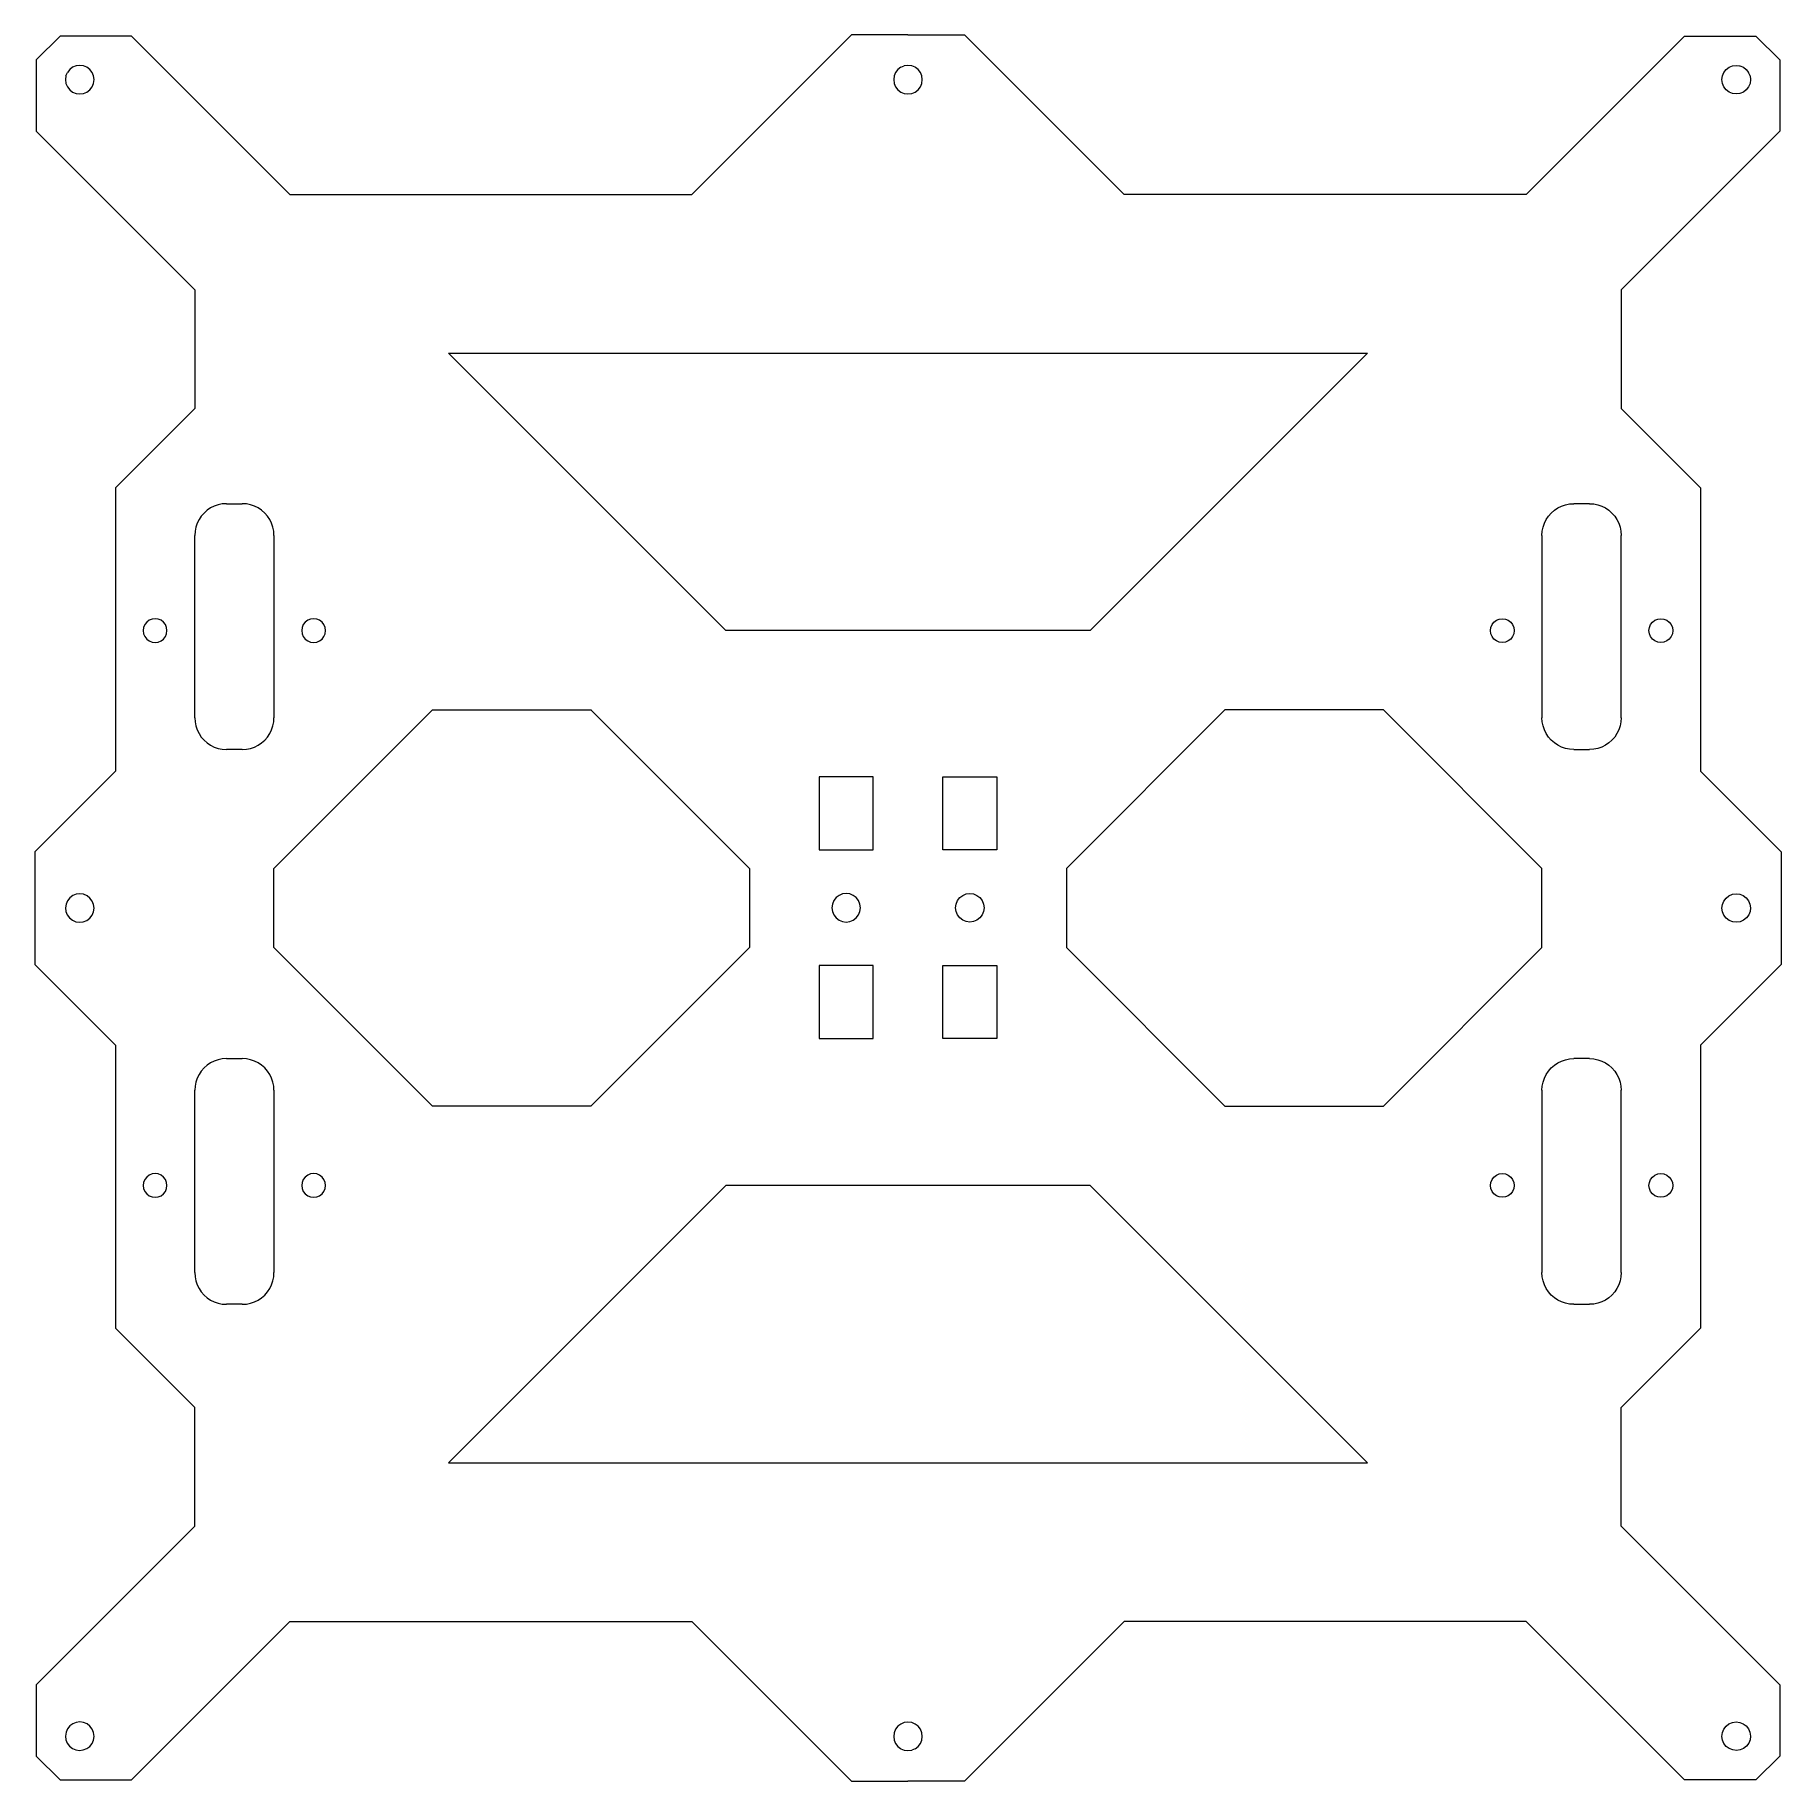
# Model space of a CAD drawing. Extents: x 81 to 5677, y 83 to 5678.
import ezdxf

# ---------------------------------------------------------------- set-up
doc = ezdxf.new("R2010")
doc.units = 0
doc.layers.get('0').update_dxf_attribs({"linetype": 'CONTINUOUS', "lineweight": 0})

msp = doc.modelspace()

# ---------------------------------------------------------------- linework, layer by layer
for p, q in [((161.3, 5674.5), (85.1, 5598.3)), ((389.9, 5674.5), (161.3, 5674.5)), ((389.9, 5674.5), (897.9, 5166.5)), ((2186.4, 5166.5), (2698.3, 5678.4)), ((2879.1, 5678.4), (2698.3, 5678.4)), ((2879.1, 5678.4), (3060, 5678.4)), ((3571.9, 5166.5), (3060, 5678.4)), ((5368.3, 5674.5), (4860.3, 5166.5)), ((5368.3, 5674.5), (5596.9, 5674.5)), ((5596.9, 5674.5), (5673.1, 5598.3)), ((85.1, 5598.3), (85.1, 5369.7)), ((5673.1, 5598.3), (5673.1, 5369.7)), ((180.4, 5546.9), (178.9, 5535)), ((180.4, 5546.9), (185, 5557.9)), ((192.3, 5567.4), (185, 5557.9)), ((201.7, 5574.6), (192.3, 5567.4)), ((212.7, 5579.2), (201.7, 5574.6)), ((213.9, 5579.2), (212.7, 5579.2)), ((224.6, 5580.8), (213.9, 5579.2)), ((236.4, 5579.2), (224.6, 5580.8)), ((247.4, 5574.6), (236.4, 5579.2)), ((256.9, 5567.4), (247.4, 5574.6)), ((264.2, 5557.9), (256.9, 5567.4)), ((268.7, 5546.9), (264.2, 5557.9)), ((270.3, 5535), (268.7, 5546.9)), ((2835, 5546.9), (2833.4, 5535)), ((2839.5, 5557.9), (2835, 5546.9)), ((2846.8, 5567.4), (2839.5, 5557.9)), ((2856.3, 5574.6), (2846.8, 5567.4)), ((2856.3, 5574.6), (2867.3, 5579.2)), ((2879.1, 5580.8), (2867.3, 5579.2)), ((2891, 5579.2), (2879.1, 5580.8)), ((2902, 5574.6), (2891, 5579.2)), ((2902.9, 5573.8), (2902, 5574.6)), ((2911.5, 5567.4), (2902.9, 5573.8)), ((2918.7, 5557.9), (2911.5, 5567.4)), ((2923.3, 5546.9), (2918.7, 5557.9)), ((2924.9, 5535), (2923.3, 5546.9)), ((5488, 5535), (5489.5, 5546.9)), ((5489.5, 5546.9), (5494.1, 5557.9)), ((5494.1, 5557.9), (5501.4, 5567.4)), ((5501.4, 5567.4), (5510.8, 5574.6)), ((5510.8, 5574.6), (5521.9, 5579.2)), ((5521.9, 5579.2), (5533.7, 5580.8)), ((5533.7, 5580.8), (5544.4, 5579.2)), ((5544.4, 5579.2), (5545.5, 5579.2)), ((5545.5, 5579.2), (5556.6, 5574.6)), ((5556.6, 5574.6), (5566, 5567.4)), ((5566, 5567.4), (5573.3, 5557.9)), ((5577.9, 5546.9), (5573.3, 5557.9)), ((5577.9, 5546.9), (5579.4, 5535)), ((178.9, 5535), (180.4, 5523.2)), ((180.4, 5523.2), (185, 5512.2)), ((185, 5512.2), (192.3, 5502.7)), ((192.3, 5502.7), (201.7, 5495.4)), ((201.7, 5495.4), (212.7, 5490.9)), ((212.7, 5490.9), (224.6, 5489.3)), ((224.6, 5489.3), (236.4, 5490.9)), ((236.4, 5490.9), (247.4, 5495.4)), ((247.4, 5495.4), (256.9, 5502.7)), ((256.9, 5502.7), (264.2, 5512.2)), ((264.2, 5512.2), (268.7, 5523.2)), ((268.7, 5523.2), (270.3, 5535)), ((2833.4, 5535), (2835, 5523.2)), ((2835, 5523.2), (2839.5, 5512.2)), ((2839.5, 5512.2), (2846.8, 5502.7)), ((2846.8, 5502.7), (2856.3, 5495.4)), ((2856.3, 5495.4), (2867.3, 5490.9)), ((2867.3, 5490.9), (2879.1, 5489.3)), ((2879.1, 5489.3), (2891, 5490.9)), ((2891, 5490.9), (2902, 5495.4)), ((2902, 5495.4), (2911.5, 5502.7)), ((2911.5, 5502.7), (2918.7, 5512.2)), ((2918.7, 5512.2), (2923.3, 5523.2)), ((2923.3, 5523.2), (2924.9, 5535)), ((5489.5, 5523.2), (5488, 5535)), ((5494.1, 5512.2), (5489.5, 5523.2)), ((5501.4, 5502.7), (5494.1, 5512.2)), ((5510.8, 5495.4), (5501.4, 5502.7)), ((5521.9, 5490.9), (5510.8, 5495.4)), ((5533.7, 5489.3), (5521.9, 5490.9)), ((5545.5, 5490.9), (5533.7, 5489.3)), ((5556.6, 5495.4), (5545.5, 5490.9)), ((5566, 5502.7), (5556.6, 5495.4)), ((5573.3, 5512.2), (5566, 5502.7)), ((5577.9, 5523.2), (5573.3, 5512.2)), ((5579.4, 5535), (5577.9, 5523.2)), ((85.1, 5369.7), (593.1, 4861.7)), ((5673.1, 5369.7), (5165.1, 4861.7)), ((897.9, 5166.5), (2186.4, 5166.5)), ((4860.3, 5166.5), (3571.9, 5166.5)), ((593.1, 4861.7), (593.1, 4480.7)), ((5165.1, 4861.7), (5165.1, 4480.7)), ((1405.9, 4658.5), (4352.3, 4658.5)), ((1405.9, 4658.5), (2294.9, 3769.5)), ((4352.3, 4658.5), (3463.3, 3769.5)), ((593.1, 4480.7), (339.1, 4226.7)), ((5165.1, 4480.7), (5419.1, 4226.7)), ((339.1, 4226.7), (339.1, 3319.2)), ((5419.1, 4226.7), (5419.1, 3319.2)), ((622.9, 4146.3), (614.1, 4136.3)), ((632.9, 4155.1), (622.9, 4146.3)), ((643.9, 4162.4), (632.9, 4155.1)), ((655.9, 4168.3), (643.9, 4162.4)), ((668.4, 4172.6), (655.9, 4168.3)), ((681.5, 4175.2), (668.4, 4172.6)), ((694.7, 4176.1), (681.5, 4175.2)), ((694.7, 4176.1), (745.5, 4176.1)), ((758.8, 4175.2), (745.5, 4176.1)), ((771.8, 4172.6), (758.8, 4175.2)), ((784.4, 4168.3), (771.8, 4172.6)), ((796.3, 4162.4), (784.4, 4168.3)), ((807.4, 4155.1), (796.3, 4162.4)), ((817.4, 4146.3), (807.4, 4155.1)), ((826.1, 4136.3), (817.4, 4146.3)), ((4932.1, 4136.3), (4940.9, 4146.3)), ((4940.9, 4146.3), (4950.9, 4155.1)), ((4950.9, 4155.1), (4961.9, 4162.4)), ((4961.9, 4162.4), (4973.9, 4168.3)), ((4973.9, 4168.3), (4986.4, 4172.6)), ((4986.4, 4172.6), (4999.5, 4175.2)), ((4999.5, 4175.2), (5012.7, 4176.1)), ((5063.5, 4176.1), (5012.7, 4176.1)), ((5063.5, 4176.1), (5076.8, 4175.2)), ((5076.8, 4175.2), (5089.8, 4172.6)), ((5089.8, 4172.6), (5102.4, 4168.3)), ((5102.4, 4168.3), (5114.3, 4162.4)), ((5114.3, 4162.4), (5125.4, 4155.1)), ((5125.4, 4155.1), (5135.4, 4146.3)), ((5135.4, 4146.3), (5144.1, 4136.3)), ((594, 4087.7), (593.1, 4074.5)), ((596.6, 4100.8), (594, 4087.7)), ((600.9, 4113.3), (596.6, 4100.8)), ((606.8, 4125.3), (600.9, 4113.3)), ((614.1, 4136.3), (606.8, 4125.3)), ((833.5, 4125.3), (826.1, 4136.3)), ((839.4, 4113.3), (833.5, 4125.3)), ((843.7, 4100.8), (839.4, 4113.3)), ((846.3, 4087.7), (843.7, 4100.8)), ((847.1, 4074.5), (846.3, 4087.7)), ((4911.1, 4074.5), (4912, 4087.7)), ((4912, 4087.7), (4914.6, 4100.8)), ((4914.6, 4100.8), (4918.9, 4113.3)), ((4918.9, 4113.3), (4924.8, 4125.3)), ((4924.8, 4125.3), (4932.1, 4136.3)), ((5144.1, 4136.3), (5151.5, 4125.3)), ((5151.5, 4125.3), (5157.4, 4113.3)), ((5157.4, 4113.3), (5161.7, 4100.8)), ((5161.7, 4100.8), (5164.3, 4087.7)), ((5164.3, 4087.7), (5165.1, 4074.5)), ((593.1, 3490.3), (593.1, 4074.5)), ((847.1, 4074.5), (847.1, 3490.3)), ((4911.1, 4074.5), (4911.1, 3490.3)), ((5165.1, 3490.3), (5165.1, 4074.5)), ((456.3, 3806.3), (447.1, 3802.5)), ((466.1, 3807.6), (456.3, 3806.3)), ((476, 3806.3), (466.1, 3807.6)), ((485.2, 3802.5), (476, 3806.3)), ((964.3, 3806.3), (955.1, 3802.5)), ((974.1, 3807.6), (964.3, 3806.3)), ((984, 3806.3), (974.1, 3807.6)), ((993.2, 3802.5), (984, 3806.3)), ((4765.1, 3802.5), (4774.3, 3806.3)), ((4774.3, 3806.3), (4784.1, 3807.6)), ((4784.1, 3807.6), (4794, 3806.3)), ((4794, 3806.3), (4803.2, 3802.5)), ((5273.1, 3802.5), (5282.3, 3806.3)), ((5282.3, 3806.3), (5292.1, 3807.6)), ((5292.1, 3807.6), (5302, 3806.3)), ((5302, 3806.3), (5311.2, 3802.5)), ((429.3, 3779.3), (428, 3769.5)), ((428, 3769.5), (429.3, 3759.6)), ((433.1, 3788.5), (429.3, 3779.3)), ((429.3, 3759.6), (433.1, 3750.4)), ((439.2, 3796.4), (433.1, 3788.5)), ((433.1, 3750.4), (439.2, 3742.5)), ((447.1, 3802.5), (439.2, 3796.4)), ((493.1, 3796.4), (485.2, 3802.5)), ((499.1, 3788.5), (493.1, 3796.4)), ((493.1, 3742.5), (499.1, 3750.4)), ((502.9, 3779.3), (499.1, 3788.5)), ((499.1, 3750.4), (502.9, 3759.6)), ((504.2, 3769.5), (502.9, 3779.3)), ((502.9, 3759.6), (504.2, 3769.5)), ((937.3, 3779.3), (936, 3769.5)), ((936, 3769.5), (937.3, 3759.6)), ((941.1, 3788.5), (937.3, 3779.3)), ((937.3, 3759.6), (941.1, 3750.4)), ((947.2, 3796.4), (941.1, 3788.5)), ((941.1, 3750.4), (947.2, 3742.5)), ((955.1, 3802.5), (947.2, 3796.4)), ((1001.1, 3796.4), (993.2, 3802.5)), ((1007.1, 3788.5), (1001.1, 3796.4)), ((1001.1, 3742.5), (1007.1, 3750.4)), ((1010.9, 3779.3), (1007.1, 3788.5)), ((1007.1, 3750.4), (1010.9, 3759.6)), ((1012.2, 3769.5), (1010.9, 3779.3)), ((1010.9, 3759.6), (1012.2, 3769.5)), ((3463.3, 3769.5), (2294.9, 3769.5)), ((4746, 3769.5), (4747.3, 3779.3)), ((4747.3, 3759.6), (4746, 3769.5)), ((4747.3, 3779.3), (4751.1, 3788.5)), ((4751.1, 3750.4), (4747.3, 3759.6)), ((4751.1, 3788.5), (4757.2, 3796.4)), ((4757.2, 3742.5), (4751.1, 3750.4)), ((4757.2, 3796.4), (4765.1, 3802.5)), ((4803.2, 3802.5), (4811.1, 3796.4)), ((4811.1, 3796.4), (4817.1, 3788.5)), ((4817.1, 3750.4), (4811.1, 3742.5)), ((4817.1, 3788.5), (4820.9, 3779.3)), ((4820.9, 3759.6), (4817.1, 3750.4)), ((4820.9, 3779.3), (4822.2, 3769.5)), ((4822.2, 3769.5), (4820.9, 3759.6)), ((5254, 3769.5), (5255.3, 3779.3)), ((5255.3, 3759.6), (5254, 3769.5)), ((5255.3, 3779.3), (5259.1, 3788.5)), ((5259.1, 3750.4), (5255.3, 3759.6)), ((5259.1, 3788.5), (5265.2, 3796.4)), ((5265.2, 3742.5), (5259.1, 3750.4)), ((5265.2, 3796.4), (5273.1, 3802.5)), ((5311.2, 3802.5), (5319.1, 3796.4)), ((5319.1, 3796.4), (5325.1, 3788.5)), ((5325.1, 3750.4), (5319.1, 3742.5)), ((5325.1, 3788.5), (5328.9, 3779.3)), ((5328.9, 3759.6), (5325.1, 3750.4)), ((5328.9, 3779.3), (5330.2, 3769.5)), ((5330.2, 3769.5), (5328.9, 3759.6)), ((439.2, 3742.5), (447.1, 3736.5)), ((447.1, 3736.5), (456.3, 3732.7)), ((456.3, 3732.7), (466.1, 3731.4)), ((466.1, 3731.4), (476, 3732.7)), ((476, 3732.7), (485.2, 3736.5)), ((485.2, 3736.5), (493.1, 3742.5)), ((947.2, 3742.5), (955.1, 3736.5)), ((955.1, 3736.5), (964.3, 3732.7)), ((964.3, 3732.7), (974.1, 3731.4)), ((974.1, 3731.4), (984, 3732.7)), ((984, 3732.7), (993.2, 3736.5)), ((993.2, 3736.5), (1001.1, 3742.5)), ((4765.1, 3736.5), (4757.2, 3742.5)), ((4774.3, 3732.7), (4765.1, 3736.5)), ((4784.1, 3731.4), (4774.3, 3732.7)), ((4794, 3732.7), (4784.1, 3731.4)), ((4803.2, 3736.5), (4794, 3732.7)), ((4811.1, 3742.5), (4803.2, 3736.5)), ((5273.1, 3736.5), (5265.2, 3742.5)), ((5282.3, 3732.7), (5273.1, 3736.5)), ((5292.1, 3731.4), (5282.3, 3732.7)), ((5302, 3732.7), (5292.1, 3731.4)), ((5311.2, 3736.5), (5302, 3732.7)), ((5319.1, 3742.5), (5311.2, 3736.5)), ((593.1, 3490.3), (594, 3477)), ((594, 3477), (596.6, 3464)), ((843.7, 3464), (846.3, 3477)), ((846.3, 3477), (847.1, 3490.3)), ((847.1, 3007.5), (1355.1, 3515.5)), ((1355.1, 3515.5), (1863.1, 3515.5)), ((1863.1, 3515.5), (2371.1, 3007.5)), ((1863.1, 3515.5), (1864.9, 3515.5)), ((3895.1, 3515.5), (3387.1, 3007.5)), ((4403.1, 3515.5), (3895.1, 3515.5)), ((4911.1, 3007.5), (4403.1, 3515.5)), ((4912, 3477), (4911.1, 3490.3)), ((4914.6, 3464), (4912, 3477)), ((5164.3, 3477), (5161.7, 3464)), ((5165.1, 3490.3), (5164.3, 3477)), ((596.6, 3464), (600.9, 3451.4)), ((600.9, 3451.4), (606.8, 3439.5)), ((606.8, 3439.5), (614.1, 3428.4)), ((614.1, 3428.4), (622.9, 3418.4)), ((622.9, 3418.4), (632.9, 3409.7)), ((807.4, 3409.7), (817.4, 3418.4)), ((817.4, 3418.4), (826.1, 3428.4)), ((826.1, 3428.4), (833.5, 3439.5)), ((833.5, 3439.5), (839.4, 3451.4)), ((839.4, 3451.4), (843.7, 3464)), ((4918.9, 3451.4), (4914.6, 3464)), ((4924.8, 3439.5), (4918.9, 3451.4)), ((4932.1, 3428.4), (4924.8, 3439.5)), ((4940.9, 3418.4), (4932.1, 3428.4)), ((4950.9, 3409.7), (4940.9, 3418.4)), ((5135.4, 3418.4), (5125.4, 3409.7)), ((5144.1, 3428.4), (5135.4, 3418.4)), ((5151.5, 3439.5), (5144.1, 3428.4)), ((5157.4, 3451.4), (5151.5, 3439.5)), ((5161.7, 3464), (5157.4, 3451.4)), ((632.9, 3409.7), (643.9, 3402.3)), ((643.9, 3402.3), (655.9, 3396.4)), ((655.9, 3396.4), (668.4, 3392.1)), ((668.4, 3392.1), (681.5, 3389.5)), ((681.5, 3389.5), (694.7, 3388.7)), ((745.5, 3388.7), (694.7, 3388.7)), ((745.5, 3388.7), (758.8, 3389.5)), ((758.8, 3389.5), (771.8, 3392.1)), ((771.8, 3392.1), (784.4, 3396.4)), ((784.4, 3396.4), (796.3, 3402.3)), ((796.3, 3402.3), (807.4, 3409.7)), ((4961.9, 3402.3), (4950.9, 3409.7)), ((4973.9, 3396.4), (4961.9, 3402.3)), ((4986.4, 3392.1), (4973.9, 3396.4)), ((4999.5, 3389.5), (4986.4, 3392.1)), ((5012.7, 3388.7), (4999.5, 3389.5)), ((5012.7, 3388.7), (5063.5, 3388.7)), ((5076.8, 3389.5), (5063.5, 3388.7)), ((5089.8, 3392.1), (5076.8, 3389.5)), ((5102.4, 3396.4), (5089.8, 3392.1)), ((5114.3, 3402.3), (5102.4, 3396.4)), ((5125.4, 3409.7), (5114.3, 3402.3)), ((80.9, 3061), (339.1, 3319.2)), ((5677.4, 3061), (5419.1, 3319.2)), ((2594.6, 3300.4), (2594.6, 3066.8)), ((2767.3, 3300.4), (2594.6, 3300.4)), ((2767.3, 3066.8), (2767.3, 3300.4)), ((2990.9, 3300.4), (3163.7, 3300.4)), ((2990.9, 3066.8), (2990.9, 3300.4)), ((3163.7, 3300.4), (3163.7, 3066.8)), ((80.9, 3061), (80.9, 2699.2)), ((2594.6, 3066.8), (2767.3, 3066.8)), ((3163.7, 3066.8), (2990.9, 3066.8)), ((5677.4, 3061), (5677.4, 2699.2)), ((847.1, 2753.5), (847.1, 3007.5)), ((2371.1, 3007.5), (2371.1, 2753.5)), ((3387.1, 3007.5), (3387.1, 2753.5)), ((4911.1, 2753.5), (4911.1, 3007.5)), ((192.6, 2913.2), (185.2, 2903.8)), ((202.2, 2920.3), (192.6, 2913.2)), ((213.2, 2924.8), (202.2, 2920.3)), ((225.1, 2926.2), (213.2, 2924.8)), ((236.9, 2924.5), (225.1, 2926.2)), ((247.9, 2919.8), (236.9, 2924.5)), ((257.3, 2912.4), (247.9, 2919.8)), ((264.4, 2902.9), (257.3, 2912.4)), ((2648.6, 2913.7), (2641.3, 2904.2)), ((2658.1, 2920.9), (2648.6, 2913.7)), ((2669.1, 2925.5), (2658.1, 2920.9)), ((2680.9, 2927.1), (2669.1, 2925.5)), ((2692.8, 2925.5), (2680.9, 2927.1)), ((2703.8, 2920.9), (2692.8, 2925.5)), ((2713.3, 2913.7), (2703.8, 2920.9)), ((2720.5, 2904.2), (2713.3, 2913.7)), ((3037.8, 2904.2), (3045, 2913.7)), ((3045, 2913.7), (3054.5, 2920.9)), ((3054.5, 2920.9), (3065.5, 2925.5)), ((3065.5, 2925.5), (3077.4, 2927.1)), ((3077.4, 2927.1), (3089.2, 2925.5)), ((3089.2, 2925.5), (3100.2, 2920.9)), ((3100.2, 2920.9), (3109.7, 2913.7)), ((3109.7, 2913.7), (3117, 2904.2)), ((5493.9, 2902.9), (5501, 2912.4)), ((5501, 2912.4), (5510.4, 2919.8)), ((5510.4, 2919.8), (5521.4, 2924.5)), ((5521.4, 2924.5), (5533.2, 2926.2)), ((5533.2, 2926.2), (5545, 2924.8)), ((5545, 2924.8), (5556.1, 2920.3)), ((5556.1, 2920.3), (5565.7, 2913.2)), ((5565.7, 2913.2), (5573, 2903.8)), ((180.6, 2892.8), (178.9, 2881)), ((178.9, 2881), (180.3, 2869.1)), ((180.3, 2869.1), (184.7, 2858.1)), ((185.2, 2903.8), (180.6, 2892.8)), ((184.7, 2858.1), (191.9, 2848.5)), ((256.5, 2847.8), (263.9, 2857.2)), ((263.9, 2857.2), (268.6, 2868.2)), ((268.9, 2891.8), (264.4, 2902.9)), ((268.6, 2868.2), (270.3, 2880)), ((270.3, 2880), (268.9, 2891.8)), ((2636.8, 2893.2), (2635.2, 2881.3)), ((2635.2, 2881.3), (2636.8, 2869.5)), ((2641.3, 2904.2), (2636.8, 2893.2)), ((2636.8, 2869.5), (2641.3, 2858.5)), ((2641.3, 2858.5), (2648.6, 2849)), ((2713.3, 2849), (2720.5, 2858.5)), ((2725.1, 2893.2), (2720.5, 2904.2)), ((2720.5, 2858.5), (2725.1, 2869.5)), ((2726.7, 2881.3), (2725.1, 2893.2)), ((2725.1, 2869.5), (2726.7, 2881.3)), ((3031.6, 2881.3), (3033.2, 2893.2)), ((3033.2, 2869.5), (3031.6, 2881.3)), ((3033.2, 2893.2), (3037.8, 2904.2)), ((3037.8, 2858.5), (3033.2, 2869.5)), ((3045, 2849), (3037.8, 2858.5)), ((3116.9, 2858.5), (3109.7, 2849)), ((3121.5, 2869.5), (3116.9, 2858.5)), ((3117, 2904.2), (3121.5, 2893.2)), ((3121.5, 2893.2), (3123.1, 2881.3)), ((3123.1, 2881.3), (3121.5, 2869.5)), ((5488, 2880), (5489.4, 2891.8)), ((5489.7, 2868.2), (5488, 2880)), ((5489.4, 2891.8), (5493.9, 2902.9)), ((5494.4, 2857.2), (5489.7, 2868.2)), ((5501.7, 2847.8), (5494.4, 2857.2)), ((5573.6, 2858.1), (5566.4, 2848.5)), ((5573, 2903.8), (5577.7, 2892.8)), ((5578, 2869.1), (5573.6, 2858.1)), ((5577.7, 2892.8), (5579.4, 2881)), ((5579.4, 2881), (5578, 2869.1)), ((191.9, 2848.5), (201.3, 2841.1)), ((201.3, 2841.1), (212.3, 2836.5)), ((212.3, 2836.5), (224.1, 2834.8)), ((224.1, 2834.8), (235.9, 2836.2)), ((235.9, 2836.2), (247, 2840.6)), ((247, 2840.6), (256.5, 2847.8)), ((2648.6, 2849), (2658.1, 2841.7)), ((2658.1, 2841.7), (2669.1, 2837.2)), ((2669.1, 2837.2), (2680.9, 2835.6)), ((2680.9, 2835.6), (2692.8, 2837.2)), ((2692.8, 2837.2), (2703.8, 2841.7)), ((2703.8, 2841.7), (2713.3, 2849)), ((3054.5, 2841.7), (3045, 2849)), ((3065.5, 2837.2), (3054.5, 2841.7)), ((3077.3, 2835.6), (3065.5, 2837.2)), ((3089.2, 2837.2), (3077.3, 2835.6)), ((3100.2, 2841.7), (3089.2, 2837.2)), ((3109.7, 2849), (3100.2, 2841.7)), ((5511.3, 2840.6), (5501.7, 2847.8)), ((5522.4, 2836.2), (5511.3, 2840.6)), ((5534.2, 2834.8), (5522.4, 2836.2)), ((5546, 2836.5), (5534.2, 2834.8)), ((5557, 2841.1), (5546, 2836.5)), ((5566.4, 2848.5), (5557, 2841.1)), ((1355.1, 2245.5), (847.1, 2753.5)), ((2371.1, 2753.5), (1863.1, 2245.5)), ((3387.1, 2753.5), (3895.1, 2245.5)), ((4403.1, 2245.5), (4911.1, 2753.5)), ((80.9, 2699.2), (339.1, 2441)), ((2594.6, 2695.9), (2594.6, 2462.2)), ((2767.3, 2695.9), (2594.6, 2695.9)), ((2767.3, 2462.2), (2767.3, 2695.9)), ((2990.9, 2462.2), (2990.9, 2695.9)), ((2990.9, 2695.9), (3163.7, 2695.9)), ((3163.7, 2695.9), (3163.7, 2462.2)), ((5677.4, 2699.2), (5419.1, 2441)), ((339.1, 2441), (339.1, 1534.3)), ((2594.6, 2462.2), (2767.3, 2462.2)), ((3163.7, 2462.2), (2990.9, 2462.2)), ((5419.1, 2441), (5419.1, 1534.3)), ((614.1, 2358.1), (606.8, 2347.1)), ((622.9, 2368.1), (614.1, 2358.1)), ((632.9, 2376.9), (622.9, 2368.1)), ((643.9, 2384.3), (632.9, 2376.9)), ((655.9, 2390.1), (643.9, 2384.3)), ((668.4, 2394.4), (655.9, 2390.1)), ((681.5, 2397), (668.4, 2394.4)), ((694.7, 2397.9), (681.5, 2397)), ((694.7, 2397.9), (745.5, 2397.9)), ((758.8, 2397), (745.5, 2397.9)), ((771.8, 2394.4), (758.8, 2397)), ((784.4, 2390.1), (771.8, 2394.4)), ((796.3, 2384.3), (784.4, 2390.1)), ((807.4, 2376.9), (796.3, 2384.3)), ((817.4, 2368.1), (807.4, 2376.9)), ((826.1, 2358.1), (817.4, 2368.1)), ((833.5, 2347.1), (826.1, 2358.1)), ((4924.8, 2347.1), (4932.1, 2358.1)), ((4932.1, 2358.1), (4940.9, 2368.1)), ((4940.9, 2368.1), (4950.9, 2376.9)), ((4950.9, 2376.9), (4961.9, 2384.3)), ((4961.9, 2384.3), (4973.9, 2390.1)), ((4973.9, 2390.1), (4986.4, 2394.4)), ((4986.4, 2394.4), (4999.5, 2397)), ((4999.5, 2397), (5012.7, 2397.9)), ((5063.5, 2397.9), (5012.7, 2397.9)), ((5063.5, 2397.9), (5076.8, 2397)), ((5076.8, 2397), (5089.8, 2394.4)), ((5089.8, 2394.4), (5102.4, 2390.1)), ((5102.4, 2390.1), (5114.3, 2384.3)), ((5114.3, 2384.3), (5125.4, 2376.9)), ((5125.4, 2376.9), (5135.4, 2368.1)), ((5135.4, 2368.1), (5144.1, 2358.1)), ((5144.1, 2358.1), (5151.5, 2347.1)), ((594, 2309.5), (593.1, 2296.3)), ((593.1, 1712.1), (593.1, 2296.3)), ((596.6, 2322.6), (594, 2309.5)), ((600.9, 2335.2), (596.6, 2322.6)), ((606.8, 2347.1), (600.9, 2335.2)), ((839.4, 2335.2), (833.5, 2347.1)), ((843.7, 2322.6), (839.4, 2335.2)), ((846.3, 2309.5), (843.7, 2322.6)), ((847.1, 2296.3), (846.3, 2309.5)), ((847.1, 2296.3), (847.1, 1712.1)), ((4911.1, 2296.3), (4912, 2309.5)), ((4911.1, 2296.3), (4911.1, 1712.1)), ((4912, 2309.5), (4914.6, 2322.6)), ((4914.6, 2322.6), (4918.9, 2335.2)), ((4918.9, 2335.2), (4924.8, 2347.1)), ((5151.5, 2347.1), (5157.4, 2335.2)), ((5157.4, 2335.2), (5161.7, 2322.6)), ((5161.7, 2322.6), (5164.3, 2309.5)), ((5164.3, 2309.5), (5165.1, 2296.3)), ((5165.1, 1712.1), (5165.1, 2296.3)), ((1863.1, 2245.5), (1355.1, 2245.5)), ((3895.1, 2245.5), (4403.1, 2245.5)), ((439.2, 2018.4), (433.1, 2010.5)), ((447.1, 2024.5), (439.2, 2018.4)), ((456.3, 2028.3), (447.1, 2024.5)), ((466.1, 2029.6), (456.3, 2028.3)), ((476, 2028.3), (466.1, 2029.6)), ((485.2, 2024.5), (476, 2028.3)), ((493.1, 2018.4), (485.2, 2024.5)), ((499.1, 2010.5), (493.1, 2018.4)), ((947.2, 2018.4), (941.1, 2010.5)), ((955.1, 2024.5), (947.2, 2018.4)), ((964.3, 2028.3), (955.1, 2024.5)), ((974.1, 2029.6), (964.3, 2028.3)), ((984, 2028.3), (974.1, 2029.6)), ((993.2, 2024.5), (984, 2028.3)), ((1001.1, 2018.4), (993.2, 2024.5)), ((1007.1, 2010.5), (1001.1, 2018.4)), ((4751.1, 2010.5), (4757.2, 2018.4)), ((4757.2, 2018.4), (4765.1, 2024.5)), ((4765.1, 2024.5), (4774.3, 2028.3)), ((4774.3, 2028.3), (4784.1, 2029.6)), ((4784.1, 2029.6), (4794, 2028.3)), ((4794, 2028.3), (4803.2, 2024.5)), ((4803.2, 2024.5), (4811.1, 2018.4)), ((4811.1, 2018.4), (4817.1, 2010.5)), ((5259.1, 2010.5), (5265.2, 2018.4)), ((5265.2, 2018.4), (5273.1, 2024.5)), ((5273.1, 2024.5), (5282.3, 2028.3)), ((5282.3, 2028.3), (5292.1, 2029.6)), ((5292.1, 2029.6), (5302, 2028.3)), ((5302, 2028.3), (5311.2, 2024.5)), ((5311.2, 2024.5), (5319.1, 2018.4)), ((5319.1, 2018.4), (5325.1, 2010.5)), ((429.3, 2001.3), (428, 1991.5)), ((428, 1991.5), (429.3, 1981.6)), ((433.1, 2010.5), (429.3, 2001.3)), ((429.3, 1981.6), (433.1, 1972.4)), ((433.1, 1972.4), (439.2, 1964.5)), ((439.2, 1964.5), (447.1, 1958.5)), ((485.2, 1958.5), (493.1, 1964.5)), ((493.1, 1964.5), (499.1, 1972.4)), ((502.9, 2001.3), (499.1, 2010.5)), ((499.1, 1972.4), (502.9, 1981.6)), ((504.2, 1991.5), (502.9, 2001.3)), ((502.9, 1981.6), (504.2, 1991.5)), ((937.3, 2001.3), (936, 1991.5)), ((936, 1991.5), (937.3, 1981.6)), ((941.1, 2010.5), (937.3, 2001.3)), ((937.3, 1981.6), (941.1, 1972.4)), ((941.1, 1972.4), (947.2, 1964.5)), ((947.2, 1964.5), (955.1, 1958.5)), ((993.2, 1958.5), (1001.1, 1964.5)), ((1001.1, 1964.5), (1007.1, 1972.4)), ((1010.9, 2001.3), (1007.1, 2010.5)), ((1007.1, 1972.4), (1010.9, 1981.6)), ((1012.2, 1991.5), (1010.9, 2001.3)), ((1010.9, 1981.6), (1012.2, 1991.5)), ((2294.9, 1991.5), (1405.9, 1102.5)), ((3463.3, 1991.5), (2294.9, 1991.5)), ((4352.3, 1102.5), (3463.3, 1991.5)), ((4746, 1991.5), (4747.3, 2001.3)), ((4747.3, 1981.6), (4746, 1991.5)), ((4747.3, 2001.3), (4751.1, 2010.5)), ((4751.1, 1972.4), (4747.3, 1981.6)), ((4757.2, 1964.5), (4751.1, 1972.4)), ((4765.1, 1958.5), (4757.2, 1964.5)), ((4811.1, 1964.5), (4803.2, 1958.5)), ((4817.1, 1972.4), (4811.1, 1964.5)), ((4817.1, 2010.5), (4820.9, 2001.3)), ((4820.9, 1981.6), (4817.1, 1972.4)), ((4820.9, 2001.3), (4822.2, 1991.5)), ((4822.2, 1991.5), (4820.9, 1981.6)), ((5254, 1991.5), (5255.3, 2001.3)), ((5255.3, 1981.6), (5254, 1991.5)), ((5255.3, 2001.3), (5259.1, 2010.5)), ((5259.1, 1972.4), (5255.3, 1981.6)), ((5265.2, 1964.5), (5259.1, 1972.4)), ((5273.1, 1958.5), (5265.2, 1964.5)), ((5319.1, 1964.5), (5311.2, 1958.5)), ((5325.1, 1972.4), (5319.1, 1964.5)), ((5325.1, 2010.5), (5328.9, 2001.3)), ((5328.9, 1981.6), (5325.1, 1972.4)), ((5328.9, 2001.3), (5330.2, 1991.5)), ((5330.2, 1991.5), (5328.9, 1981.6)), ((447.1, 1958.5), (456.3, 1954.7)), ((456.3, 1954.7), (466.1, 1953.4)), ((466.1, 1953.4), (476, 1954.7)), ((476, 1954.7), (485.2, 1958.5)), ((955.1, 1958.5), (964.3, 1954.7)), ((964.3, 1954.7), (974.1, 1953.4)), ((974.1, 1953.4), (984, 1954.7)), ((984, 1954.7), (993.2, 1958.5)), ((4774.3, 1954.7), (4765.1, 1958.5)), ((4784.1, 1953.4), (4774.3, 1954.7)), ((4794, 1954.7), (4784.1, 1953.4)), ((4803.2, 1958.5), (4794, 1954.7)), ((5282.3, 1954.7), (5273.1, 1958.5)), ((5292.1, 1953.4), (5282.3, 1954.7)), ((5302, 1954.7), (5292.1, 1953.4)), ((5311.2, 1958.5), (5302, 1954.7)), ((593.1, 1712.1), (594, 1698.8)), ((594, 1698.8), (596.6, 1685.8)), ((596.6, 1685.8), (600.9, 1673.2)), ((839.4, 1673.2), (843.7, 1685.8)), ((843.7, 1685.8), (846.3, 1698.8)), ((846.3, 1698.8), (847.1, 1712.1)), ((4912, 1698.8), (4911.1, 1712.1)), ((4914.6, 1685.8), (4912, 1698.8)), ((4918.9, 1673.2), (4914.6, 1685.8)), ((5161.7, 1685.8), (5157.4, 1673.2)), ((5164.3, 1698.8), (5161.7, 1685.8)), ((5165.1, 1712.1), (5164.3, 1698.8)), ((600.9, 1673.2), (606.8, 1661.3)), ((606.8, 1661.3), (614.1, 1650.2)), ((614.1, 1650.2), (622.9, 1640.2)), ((622.9, 1640.2), (632.9, 1631.5)), ((632.9, 1631.5), (643.9, 1624.1)), ((643.9, 1624.1), (655.9, 1618.2)), ((784.4, 1618.2), (796.3, 1624.1)), ((796.3, 1624.1), (807.4, 1631.5)), ((807.4, 1631.5), (817.4, 1640.2)), ((817.4, 1640.2), (826.1, 1650.2)), ((826.1, 1650.2), (833.5, 1661.3)), ((833.5, 1661.3), (839.4, 1673.2)), ((4924.8, 1661.3), (4918.9, 1673.2)), ((4932.1, 1650.2), (4924.8, 1661.3)), ((4940.9, 1640.2), (4932.1, 1650.2)), ((4950.9, 1631.5), (4940.9, 1640.2)), ((4961.9, 1624.1), (4950.9, 1631.5)), ((4973.9, 1618.2), (4961.9, 1624.1)), ((5114.3, 1624.1), (5102.4, 1618.2)), ((5125.4, 1631.5), (5114.3, 1624.1)), ((5135.4, 1640.2), (5125.4, 1631.5)), ((5144.1, 1650.2), (5135.4, 1640.2)), ((5151.5, 1661.3), (5144.1, 1650.2)), ((5157.4, 1673.2), (5151.5, 1661.3)), ((655.9, 1618.2), (668.4, 1613.9)), ((668.4, 1613.9), (681.5, 1611.3)), ((681.5, 1611.3), (694.7, 1610.5)), ((745.5, 1610.5), (694.7, 1610.5)), ((745.5, 1610.5), (758.8, 1611.3)), ((758.8, 1611.3), (771.8, 1613.9)), ((771.8, 1613.9), (784.4, 1618.2)), ((4986.4, 1613.9), (4973.9, 1618.2)), ((4999.5, 1611.3), (4986.4, 1613.9)), ((5012.7, 1610.5), (4999.5, 1611.3)), ((5012.7, 1610.5), (5063.5, 1610.5)), ((5076.8, 1611.3), (5063.5, 1610.5)), ((5089.8, 1613.9), (5076.8, 1611.3)), ((5102.4, 1618.2), (5089.8, 1613.9)), ((339.1, 1534.3), (593.1, 1280.3)), ((5419.1, 1534.3), (5165.1, 1280.3)), ((593.1, 899.3), (593.1, 1280.3)), ((5165.1, 899.3), (5165.1, 1280.3)), ((1405.9, 1102.5), (4352.3, 1102.5)), ((85.1, 391.3), (593.1, 899.3)), ((5673.1, 391.3), (5165.1, 899.3)), ((389.9, 86.5), (897.9, 594.5)), ((897.9, 594.5), (2186.4, 594.5)), ((2698.3, 82.6), (2186.4, 594.5)), ((3060, 82.6), (3571.9, 594.5)), ((4860.3, 594.5), (3571.9, 594.5)), ((5368.3, 86.5), (4860.3, 594.5)), ((85.1, 391.3), (85.1, 162.7)), ((5673.1, 391.3), (5673.1, 162.7)), ((180.6, 238.8), (178.9, 227)), ((178.9, 227), (180.3, 215.1)), ((185.2, 249.7), (180.6, 238.8)), ((192.6, 259.1), (185.2, 249.7)), ((202.2, 266.3), (192.6, 259.1)), ((213.2, 270.7), (202.2, 266.3)), ((225.1, 272.2), (213.2, 270.7)), ((236.9, 270.5), (225.1, 272.2)), ((247.9, 265.8), (236.9, 270.5)), ((257.3, 258.4), (247.9, 265.8)), ((264.4, 248.9), (257.3, 258.4)), ((268.9, 237.8), (264.4, 248.9)), ((268.6, 214.1), (270.3, 225.9)), ((270.3, 225.9), (268.9, 237.8)), ((2835, 237.7), (2833.4, 225.9)), ((2833.4, 225.9), (2835, 214.1)), ((2839.5, 248.8), (2835, 237.7)), ((2846.8, 258.2), (2839.5, 248.8)), ((2856.3, 265.5), (2846.8, 258.2)), ((2867.3, 270.1), (2856.3, 265.5)), ((2879.1, 271.6), (2867.3, 270.1)), ((2891, 270.1), (2879.1, 271.6)), ((2902, 265.5), (2891, 270.1)), ((2911.5, 258.2), (2902, 265.5)), ((2918.7, 248.8), (2911.5, 258.2)), ((2923.3, 237.7), (2918.7, 248.8)), ((2924.9, 225.9), (2923.3, 237.7)), ((2923.3, 214.1), (2924.9, 225.9)), ((5488, 225.9), (5489.4, 237.8)), ((5489.7, 214.1), (5488, 225.9)), ((5489.4, 237.8), (5493.9, 248.9)), ((5493.9, 248.9), (5501, 258.4)), ((5501, 258.4), (5510.4, 265.8)), ((5510.4, 265.8), (5521.4, 270.5)), ((5521.4, 270.5), (5533.2, 272.2)), ((5533.2, 272.2), (5545, 270.7)), ((5545, 270.7), (5556.1, 266.3)), ((5556.1, 266.3), (5565.7, 259.1)), ((5565.7, 259.1), (5573, 249.7)), ((5573, 249.7), (5577.7, 238.8)), ((5577.7, 238.8), (5579.4, 227)), ((5579.4, 227), (5578, 215.1)), ((180.3, 215.1), (184.7, 204)), ((184.7, 204), (191.9, 194.5)), ((191.9, 194.5), (201.3, 187.1)), ((201.3, 187.1), (212.3, 182.4)), ((212.3, 182.4), (224.1, 180.7)), ((224.1, 180.7), (235.9, 182.2)), ((235.9, 182.2), (247, 186.6)), ((247, 186.6), (256.5, 193.8)), ((256.5, 193.8), (263.9, 203.1)), ((263.9, 203.1), (268.6, 214.1)), ((2835, 214.1), (2839.5, 203.1)), ((2839.5, 203.1), (2846.8, 193.6)), ((2846.8, 193.6), (2855.4, 187.1)), ((2855.4, 187.1), (2856.3, 186.3)), ((2856.3, 186.3), (2867.3, 181.8)), ((2867.3, 181.8), (2879.1, 180.2)), ((2879.1, 180.2), (2891, 181.8)), ((2902, 186.3), (2891, 181.8)), ((2902, 186.3), (2911.5, 193.6)), ((2911.5, 193.6), (2918.7, 203.1)), ((2918.7, 203.1), (2923.3, 214.1)), ((5494.4, 203.1), (5489.7, 214.1)), ((5501.7, 193.8), (5494.4, 203.1)), ((5511.3, 186.6), (5501.7, 193.8)), ((5522.4, 182.2), (5511.3, 186.6)), ((5534.2, 180.7), (5522.4, 182.2)), ((5546, 182.4), (5534.2, 180.7)), ((5557, 187.1), (5546, 182.4)), ((5566.4, 194.5), (5557, 187.1)), ((5573.6, 204), (5566.4, 194.5)), ((5578, 215.1), (5573.6, 204)), ((85.1, 162.7), (161.3, 86.5)), ((5673.1, 162.7), (5596.9, 86.5)), ((161.3, 86.5), (389.9, 86.5)), ((2698.3, 82.6), (2879.1, 82.6)), ((3060, 82.6), (2879.1, 82.6)), ((5596.9, 86.5), (5368.3, 86.5))]:
    msp.add_line(p, q)

doc.saveas('drawing.dxf')
